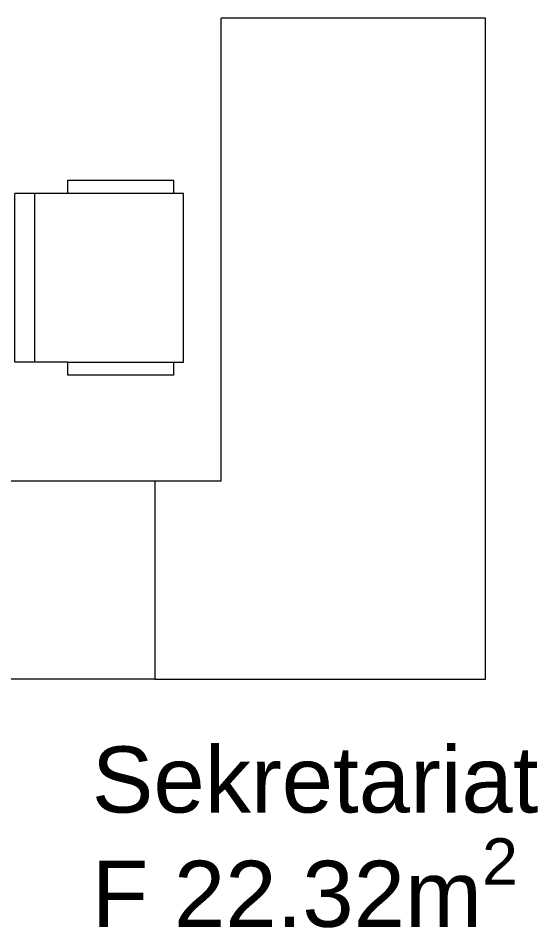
# Model space of a CAD drawing. Header units: metres. Extents: x 19 to 230, y -653 to -519.
# Drawn here: x 25.11 to 26.681, y -534.131 to -531.379 of the extents above; entities that cross this region are included whole.
import ezdxf

# ---------------------------------------------------------------- set-up
doc = ezdxf.new("R2010")
doc.units = ezdxf.units.M
doc.header["$LTSCALE"] = 0.0125
doc.layers.add('A---MOEB-------', color=8, linetype='Continuous', lineweight=13)
doc.layers.add('Beschriftung-Räume', color=3, linetype='Continuous', lineweight=15)
doc.styles.add('Arial', font='arial.ttf')

# ---------------------------------------------------------------- blocks, each defined once
blk = doc.blocks.new('Stuhl4')
at = {"layer": 'A---MOEB-------'}
for p, q in [((-0.03, 0.295), (-0.35, 0.295)), ((-0.35, 0.295), (-0.35, 0.255)), ((-0.03, 0.255), (-0.03, 0.295)), ((-0.51, 0.255), (-0.51, -0.255)), ((-0.45, 0.255), (-0.51, 0.255)), ((-0.45, 0.255), (-0.45, -0.255)), ((-0.35, 0.255), (-0.45, 0.255)), ((-0.35, 0.255), (0, 0.255)), ((0, 0.255), (0, -0.255)), ((-0.45, -0.255), (-0.51, -0.255)), ((0, -0.255), (-0.45, -0.255)), ((-0.35, -0.255), (-0.35, -0.295)), ((-0.03, -0.275), (-0.03, -0.255)), ((-0.03, -0.295), (-0.03, -0.275)), ((-0.35, -0.295), (-0.03, -0.295))]:
    blk.add_line(p, q, dxfattribs=at)

msp = doc.modelspace()

# ---------------------------------------------------------------- linework, layer by layer
at = {"layer": 'A---MOEB-------', "linetype": 'Continuous', "lineweight": 0}
for points in [[(25.5237, -533.379), (24.7437, -533.379), (24.7437, -532.779), (25.7237, -532.779), (25.7237, -531.379)], [(25.5237, -532.779), (25.5237, -533.379), (26.5237, -533.379), (26.5237, -531.379), (25.7237, -531.379)]]:
    msp.add_lwpolyline(points, dxfattribs=at)

# ---------------------------------------------------------------- block references
at = {"layer": 'A---MOEB-------', "linetype": 'Continuous', "lineweight": 0, "xscale": -1, "rotation": 180}
msp.add_blockref('Stuhl4', (25.6101, -532.1644), dxfattribs=at)

# ---------------------------------------------------------------- texts
at = {"layer": 'Beschriftung-Räume', "ltscale": 0.1, "insert": (25.3326, -533.5822), "char_height": 0.2, "width": 2.268363, "attachment_point": 1, "line_spacing_factor": 0.833333, "style": 'Arial'}
msp.add_mtext('\\A1;Sekretariat\\PF 22.32m{\\H0.7x;\\S2^ ;}', dxfattribs=at)

doc.saveas('drawing.dxf')
